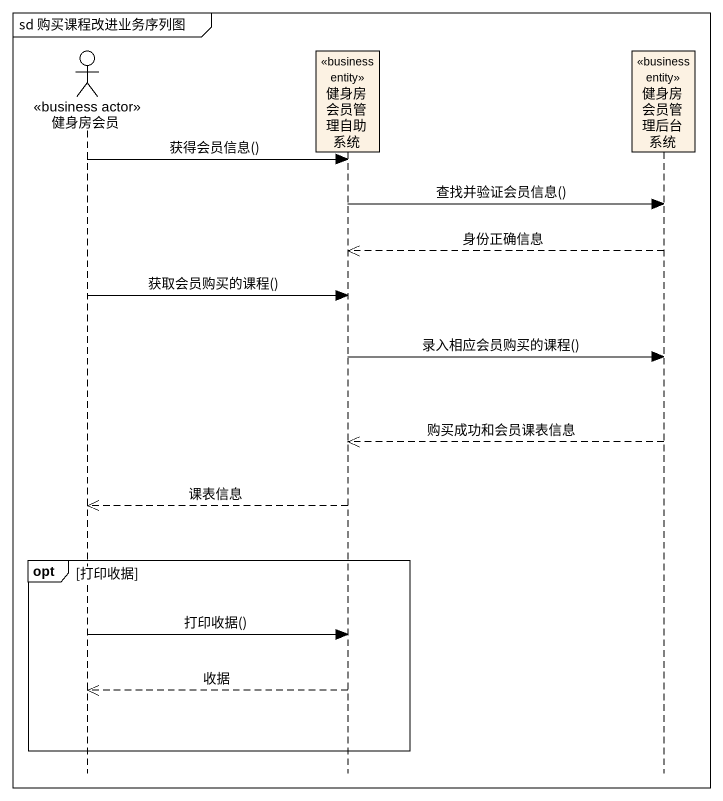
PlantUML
@startuml
mainframe sd 购买课程改进业务序列图
hide footbox
actor 健身房会员 <<business actor>>
participant 健身房会员管理自助系统 <<business entity>>
participant 健身房会员管理后台系统 <<business entity>>

健身房会员 -> 健身房会员管理自助系统 : 获得会员信息()
健身房会员管理自助系统 -> 健身房会员管理后台系统 : 查找并验证会员信息()
健身房会员管理后台系统 -->> 健身房会员管理自助系统 : 身份正确信息
健身房会员 -> 健身房会员管理自助系统 : 获取会员购买的课程()
健身房会员管理自助系统 -> 健身房会员管理后台系统 : 录入相应会员购买的课程()
健身房会员管理后台系统 -->> 健身房会员管理自助系统 : 购买成功和会员课表信息
健身房会员管理自助系统 -->> 健身房会员 : 课表信息
opt 打印收据
  健身房会员 -> 健身房会员管理自助系统 : 打印收据()
  健身房会员管理自助系统 -->> 健身房会员 : 收据
end
@enduml
